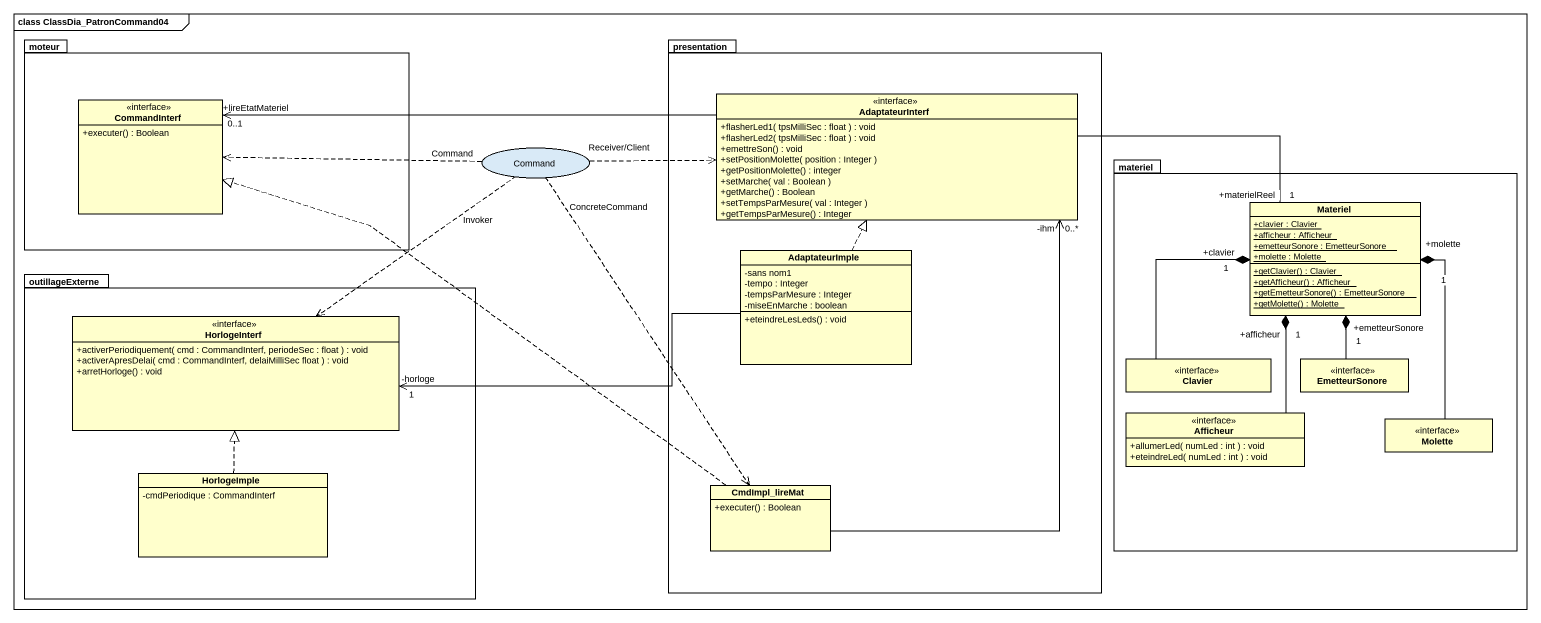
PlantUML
@startuml
mainframe class ClassDia_PatronCommand04
allowmixing
hide circle
hide empty members
skinparam classAttributeIconSize 0
package moteur {
  interface CommandInterf {
    +executer() : Boolean
  }
}
package presentation {
  interface AdaptateurInterf {
    +flasherLed1( tpsMilliSec : float ) : void
    +flasherLed2( tpsMilliSec : float ) : void
    +emettreSon() : void
    +setPositionMolette( position : Integer )
    +getPositionMolette() : integer
    +setMarche( val : Boolean )
    +getMarche() : Boolean
    +setTempsParMesure( val : Integer )
    +getTempsParMesure() : Integer
  }
  class AdaptateurImple {
    -sans nom1
    -tempo : Integer
    -tempsParMesure : Integer
    -miseEnMarche : boolean
    +eteindreLesLeds() : void
  }
  class CmdImpl_lireMat {
    +executer() : Boolean
  }
}
usecase Command
package materiel {
  class Materiel {
    {static} +clavier : Clavier
    {static} +afficheur : Afficheur
    {static} +emetteurSonore : EmetteurSonore
    {static} +molette : Molette
    {static} +getClavier() : Clavier
    {static} +getAfficheur() : Afficheur
    {static} +getEmetteurSonore() : EmetteurSonore
    {static} +getMolette() : Molette
  }
  interface Clavier
  interface EmetteurSonore
  interface Afficheur {
    +allumerLed( numLed : int ) : void
    +eteindreLed( numLed : int ) : void
  }
  interface Molette
}
package outillageExterne {
  interface HorlogeInterf {
    +activerPeriodiquement( cmd : CommandInterf, periodeSec : float ) : void
    +activerApresDelai( cmd : CommandInterf, delaiMilliSec float ) : void
    +arretHorloge() : void
  }
  class HorlogeImple {
    -cmdPeriodique : CommandInterf
  }
}
AdaptateurInterf -left-> "+lireEtatMateriel\n0..1" CommandInterf
AdaptateurInterf -right- "+materielReel\n1" Materiel
Command .right.> AdaptateurInterf : Receiver/Client
Command .left.> CommandInterf : Command
Command ..> HorlogeInterf : Invoker
Command ..> CmdImpl_lireMat : ConcreteCommand
Materiel "+clavier\n1" *-- Clavier
Materiel "+emetteurSonore\n1" *-- EmetteurSonore
Materiel "+afficheur\n1" *-- Afficheur
Materiel "+molette\n1" *-- Molette
AdaptateurImple .up.|> AdaptateurInterf
AdaptateurImple -left-> "-horloge\n1" HorlogeInterf
HorlogeImple .up.|> HorlogeInterf
CmdImpl_lireMat -up-> "-ihm\n0..*" AdaptateurInterf
CmdImpl_lireMat .left.|> CommandInterf
@enduml
